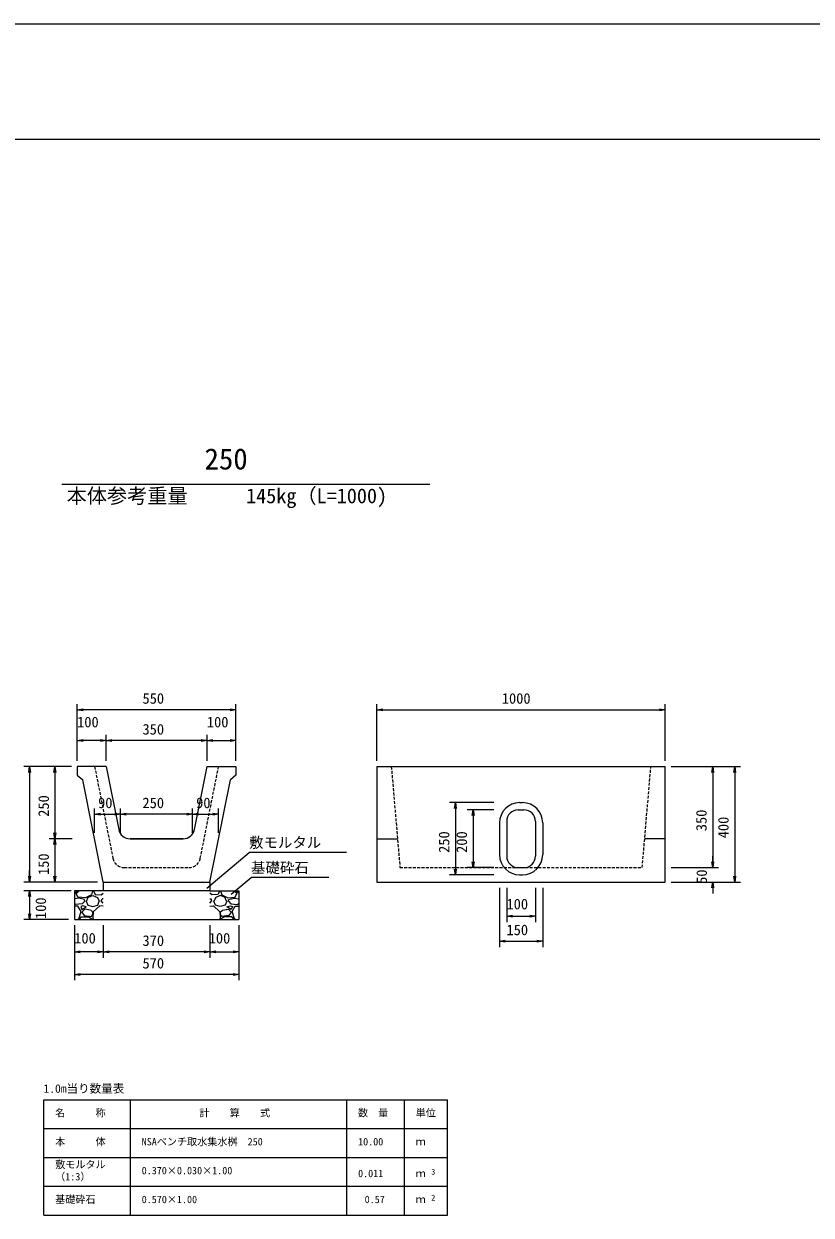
# Model space of a CAD drawing. Units: millimetres on the paper. Extents: x 0 to 841, y 0 to 594.
# Drawn here: x 214.2 to 350.7, y 388 to 594.4 of the extents above; entities that cross this region are included whole.
import ezdxf
from ezdxf.enums import TextEntityAlignment as Align

# ---------------------------------------------------------------- set-up
doc = ezdxf.new("R2010")
doc.units = ezdxf.units.MM
doc.linetypes.add('USER1', pattern=[0.75, 0.5, -0.25])
doc.linetypes.add('USER2', pattern=[0.375, 0.25, -0.125])
for name, color, linetype, lineweight in [('0_2', 7, 'Continuous', 18), ('D-MTR-FRAM（材料表図枠）', 2, 'Continuous', 18), ('D-STR-DIM（寸法）', 7, 'Continuous', 18), ('D-STR-HTXT（旗揚げ）', 7, 'Continuous', 18), ('D-STR-STRn（構造物）', 7, 'Continuous', 18), ('D-STR-TXT（文字）', 7, 'USER2', 18), ('D-STR（構造物外形線）', 1, 'Continuous', 18), ('D-TTL(外枠）', 2, 'Continuous', 18), ('DEFPOINTS_3', 8, 'Continuous', 18)]:
    doc.layers.add(name, color=color, linetype=linetype, lineweight=lineweight)
doc.layers.add('D-MTR-TXT(文字列）', color=7, linetype='Continuous')
doc.layers.add('D-TTL-TXT（文字）', color=7, linetype='Continuous')
doc.styles.add('ＭＳ ゴシック', font='')
doc.styles.get('ＭＳ ゴシック').set_extended_font_data('MS Gothic')

msp = doc.modelspace()

# ---------------------------------------------------------------- linework, layer by layer
at = {"layer": '0_2'}
for p, q in [((223.503, 475.513), (224.503, 475.68)), ((224.503, 475.346), (223.503, 475.513)), ((223.503, 475.513), (224.503, 475.513)), ((250.003, 475.68), (251.003, 475.513)), ((251.003, 475.513), (250.003, 475.346)), ((251.003, 475.513), (250.003, 475.513)), ((275.446, 475.513), (276.446, 475.68)), ((276.446, 475.346), (275.446, 475.513)), ((275.446, 475.513), (276.446, 475.513)), ((324.446, 475.68), (325.446, 475.513)), ((325.446, 475.513), (324.446, 475.346)), ((325.446, 475.513), (324.446, 475.513)), ((223.503, 470.171), (224.503, 470.337)), ((224.503, 470.004), (223.503, 470.171)), ((223.503, 470.171), (224.503, 470.171)), ((227.503, 470.337), (228.503, 470.171)), ((228.503, 470.171), (227.503, 470.004)), ((228.503, 470.171), (227.503, 470.171)), ((228.503, 470.171), (229.503, 470.337)), ((229.503, 470.004), (228.503, 470.171)), ((228.503, 470.171), (229.503, 470.171)), ((245.003, 470.337), (246.003, 470.171)), ((246.003, 470.171), (245.003, 470.004)), ((246.003, 470.171), (245.003, 470.171)), ((246.003, 470.171), (247.003, 470.337)), ((247.003, 470.004), (246.003, 470.171)), ((246.003, 470.171), (247.003, 470.171)), ((250.003, 470.337), (251.003, 470.171)), ((251.003, 470.171), (250.003, 470.004)), ((251.003, 470.171), (250.003, 470.171)), ((215.075, 464.671), (215.242, 465.671)), ((215.242, 465.671), (215.409, 464.671)), ((215.242, 465.671), (215.242, 464.671)), ((219.465, 464.671), (219.632, 465.671)), ((219.632, 465.671), (219.798, 464.671)), ((219.632, 465.671), (219.632, 464.671)), ((333.493, 464.671), (333.659, 465.671)), ((333.659, 465.671), (333.826, 464.671)), ((333.659, 465.671), (333.659, 464.671)), ((337.305, 464.671), (337.472, 465.671)), ((337.472, 465.671), (337.638, 464.671)), ((337.472, 465.671), (337.472, 464.671)), ((288.884, 458.421), (289.05, 459.421)), ((289.05, 459.421), (289.217, 458.421)), ((289.05, 459.421), (289.05, 458.421)), ((226.503, 457.418), (227.503, 457.584)), ((227.503, 457.251), (226.503, 457.418)), ((226.503, 457.418), (227.503, 457.418)), ((230.003, 457.584), (231.003, 457.418)), ((231.003, 457.418), (230.003, 457.251)), ((231.003, 457.418), (230.003, 457.418)), ((231.003, 457.418), (232.003, 457.584)), ((232.003, 457.251), (231.003, 457.418)), ((231.003, 457.418), (232.003, 457.418)), ((242.503, 457.584), (243.503, 457.418)), ((243.503, 457.418), (242.503, 457.251)), ((243.503, 457.418), (242.503, 457.418)), ((243.503, 457.418), (244.503, 457.584)), ((244.503, 457.251), (243.503, 457.418)), ((243.503, 457.418), (244.503, 457.418)), ((247.003, 457.584), (248.003, 457.418)), ((248.003, 457.418), (247.003, 457.251)), ((248.003, 457.418), (247.003, 457.418)), ((291.951, 457.171), (292.118, 458.171)), ((292.118, 458.171), (292.285, 457.171)), ((292.118, 458.171), (292.118, 457.171)), ((219.632, 453.171), (219.465, 454.171)), ((219.798, 454.171), (219.632, 453.171)), ((219.632, 453.171), (219.632, 454.171)), ((219.465, 452.171), (219.632, 453.171)), ((219.632, 453.171), (219.798, 452.171)), ((219.632, 453.171), (219.632, 452.171)), ((289.05, 446.921), (288.884, 447.921)), ((289.217, 447.921), (289.05, 446.921)), ((289.05, 446.921), (289.05, 447.921)), ((292.118, 448.171), (291.951, 449.171)), ((292.285, 449.171), (292.118, 448.171)), ((292.118, 448.171), (292.118, 449.171)), ((333.659, 448.171), (333.493, 449.171)), ((333.659, 448.171), (333.493, 449.171)), ((333.826, 449.171), (333.659, 448.171)), ((333.659, 448.171), (333.659, 449.171)), ((333.826, 449.171), (333.659, 448.171)), ((333.659, 448.171), (333.659, 449.171)), ((215.242, 445.671), (215.075, 446.671)), ((215.242, 445.671), (215.075, 446.671)), ((215.409, 446.671), (215.242, 445.671)), ((215.242, 445.671), (215.242, 446.671)), ((215.409, 446.671), (215.242, 445.671)), ((215.242, 445.671), (215.242, 446.671)), ((219.632, 445.671), (219.465, 446.671)), ((219.798, 446.671), (219.632, 445.671)), ((219.632, 445.671), (219.632, 446.671)), ((337.472, 445.671), (337.305, 446.671)), ((337.638, 446.671), (337.472, 445.671)), ((337.472, 445.671), (337.472, 446.671)), ((215.075, 443.171), (215.242, 444.171)), ((215.075, 443.171), (215.242, 444.171)), ((215.242, 444.171), (215.409, 443.171)), ((215.242, 444.171), (215.242, 443.171)), ((215.242, 444.171), (215.409, 443.171)), ((215.242, 444.171), (215.242, 443.171)), ((333.493, 444.671), (333.659, 445.671)), ((333.659, 445.671), (333.826, 444.671)), ((333.659, 445.671), (333.659, 444.671)), ((215.242, 439.171), (215.075, 440.171)), ((215.409, 440.171), (215.242, 439.171)), ((215.242, 439.171), (215.242, 440.171)), ((297.946, 439.745), (298.946, 439.912)), ((298.946, 439.578), (297.946, 439.745)), ((297.946, 439.745), (298.946, 439.745)), ((301.946, 439.912), (302.946, 439.745)), ((302.946, 439.745), (301.946, 439.578)), ((302.946, 439.745), (301.946, 439.745)), ((296.696, 435.413), (297.696, 435.58)), ((303.196, 435.58), (304.196, 435.413)), ((223.003, 433.559), (224.003, 433.726)), ((224.003, 433.393), (223.003, 433.559)), ((223.003, 433.559), (224.003, 433.559)), ((227.003, 433.726), (228.003, 433.559)), ((228.003, 433.559), (227.003, 433.393)), ((228.003, 433.559), (227.003, 433.559)), ((228.003, 433.559), (229.003, 433.726)), ((229.003, 433.393), (228.003, 433.559)), ((228.003, 433.559), (229.003, 433.559)), ((245.503, 433.726), (246.503, 433.559)), ((246.503, 433.559), (245.503, 433.393)), ((246.503, 433.559), (245.503, 433.559)), ((246.503, 433.559), (247.503, 433.726)), ((247.503, 433.393), (246.503, 433.559)), ((246.503, 433.559), (247.503, 433.559)), ((250.503, 433.726), (251.503, 433.559)), ((251.503, 433.559), (250.503, 433.393)), ((251.503, 433.559), (250.503, 433.559)), ((297.696, 435.246), (296.696, 435.413)), ((296.696, 435.413), (297.696, 435.413)), ((304.196, 435.413), (303.196, 435.246)), ((304.196, 435.413), (303.196, 435.413)), ((223.003, 429.641), (224.003, 429.808)), ((224.003, 429.475), (223.003, 429.641)), ((223.003, 429.641), (224.003, 429.641)), ((250.503, 429.808), (251.503, 429.641)), ((251.503, 429.641), (250.503, 429.475)), ((251.503, 429.641), (250.503, 429.641))]:
    msp.add_line(p, q, dxfattribs=at)
at = {"layer": 'D-MTR-FRAM（材料表図枠）'}
for p, q in [((217.709, 407.955), (287.709, 407.955)), ((217.709, 387.955), (217.709, 407.955)), ((232.709, 387.955), (232.709, 407.955)), ((270.209, 387.955), (270.209, 407.955)), ((280.209, 391.955), (280.209, 407.955)), ((280.209, 387.955), (280.209, 407.955)), ((287.709, 387.955), (287.709, 407.955)), ((217.709, 402.955), (287.709, 402.955)), ((217.709, 397.955), (287.709, 397.955)), ((217.709, 392.955), (287.709, 392.955)), ((217.709, 387.955), (287.709, 387.955))]:
    msp.add_line(p, q, dxfattribs=at)
at = {"layer": 'D-STR-DIM（寸法）'}
for p, q in [((223.503, 466.671), (223.503, 476.513)), ((250.003, 475.513), (224.503, 475.513)), ((251.003, 466.671), (251.003, 476.513)), ((275.446, 466.671), (275.446, 476.513)), ((276.446, 475.513), (324.446, 475.513)), ((325.446, 466.671), (325.446, 476.513)), ((223.503, 466.671), (223.503, 471.171)), ((228.503, 466.671), (228.503, 471.171)), ((228.503, 466.671), (228.503, 471.171)), ((246.003, 466.671), (246.003, 471.171)), ((246.003, 466.671), (246.003, 471.171)), ((251.003, 466.671), (251.003, 471.171)), ((227.503, 470.171), (224.503, 470.171)), ((245.003, 470.171), (229.503, 470.171)), ((247.003, 470.171), (250.003, 470.171)), ((222.503, 465.671), (214.242, 465.671)), ((215.242, 464.671), (215.242, 446.671)), ((222.503, 465.671), (218.632, 465.671)), ((219.632, 464.671), (219.632, 454.171)), ((326.446, 465.671), (334.659, 465.671)), ((326.446, 465.671), (338.472, 465.671)), ((333.659, 464.671), (333.659, 449.171)), ((337.472, 464.671), (337.472, 446.671)), ((226.503, 454.171), (226.503, 458.418)), ((231.003, 456.237), (231.003, 458.418)), ((231.003, 454.171), (231.003, 458.418)), ((243.503, 457.294), (243.503, 458.418)), ((243.503, 454.171), (243.503, 458.418)), ((248.003, 454.171), (248.003, 458.418)), ((295.696, 459.421), (288.05, 459.421)), ((289.05, 458.421), (289.05, 447.921)), ((227.503, 457.418), (230.003, 457.418)), ((242.503, 457.418), (232.003, 457.418)), ((244.503, 457.418), (247.003, 457.418)), ((295.696, 458.171), (291.118, 458.171)), ((292.118, 457.171), (292.118, 449.171)), ((222.59, 453.171), (218.632, 453.171)), ((222.59, 453.171), (218.632, 453.171)), ((219.632, 452.171), (219.632, 446.671)), ((333.659, 449.171), (333.659, 450.171)), ((295.696, 448.171), (291.118, 448.171)), ((326.446, 448.171), (334.659, 448.171)), ((326.446, 448.171), (334.659, 448.171)), ((215.242, 446.671), (215.242, 447.671)), ((295.696, 446.921), (288.05, 446.921)), ((227.003, 445.671), (214.242, 445.671)), ((227.003, 445.671), (214.242, 445.671)), ((222.003, 444.171), (214.242, 444.171)), ((222.453, 444.171), (214.242, 444.171)), ((227.003, 445.671), (218.632, 445.671)), ((296.696, 444.671), (296.696, 434.413)), ((297.946, 444.671), (297.946, 438.745)), ((302.946, 444.671), (302.946, 438.745)), ((304.196, 444.671), (304.196, 434.413)), ((326.446, 445.671), (334.659, 445.671)), ((326.446, 445.671), (338.472, 445.671)), ((333.659, 444.671), (333.659, 443.671)), ((215.242, 443.171), (215.242, 442.171)), ((215.242, 443.171), (215.242, 440.171)), ((298.946, 439.745), (301.946, 439.745)), ((222.003, 439.171), (214.242, 439.171)), ((223.003, 438.171), (223.003, 428.641)), ((223.003, 438.171), (223.003, 432.559)), ((228.003, 438.171), (228.003, 432.559)), ((228.003, 438.171), (228.003, 432.559)), ((246.503, 438.171), (246.503, 432.559)), ((246.503, 438.171), (246.503, 432.559)), ((251.503, 438.171), (251.503, 432.559)), ((251.503, 438.171), (251.503, 428.641)), ((227.003, 433.559), (224.003, 433.559)), ((245.503, 433.559), (229.003, 433.559)), ((247.503, 433.559), (250.503, 433.559)), ((297.696, 435.413), (303.196, 435.413)), ((250.503, 429.641), (224.003, 429.641))]:
    msp.add_line(p, q, dxfattribs=at)
at = {"layer": 'D-STR-HTXT（旗揚げ）'}
for p, q in [((220.817, 514.591), (284.601, 514.591)), ((245.948, 444.636), (253.291, 450.805)), ((270.147, 450.805), (253.291, 450.805)), ((250.187, 443.558), (253.627, 446.441)), ((267.1, 446.441), (253.627, 446.441))]:
    msp.add_line(p, q, dxfattribs=at)
at = {"layer": 'D-STR-STRn（構造物）', "linetype": 'USER1'}
for p, q in [((226.503, 465.671), (229.682, 449.778)), ((244.825, 449.778), (248.003, 465.671)), ((277.946, 465.671), (279.446, 448.171)), ((321.446, 448.171), (322.946, 465.671)), ((231.643, 448.171), (242.864, 448.171)), ((279.446, 448.171), (321.446, 448.171))]:
    msp.add_line(p, q, dxfattribs=at)
at = {"layer": 'D-STR-STRn（構造物）'}
for p, q in [((228.003, 444.171), (223.003, 444.171)), ((223.003, 444.171), (223.003, 439.171)), ((223.003, 443.736), (223.566, 444.171)), ((223.312, 443.619), (223.809, 444.171)), ((226.164, 444.168), (225.964, 443.468)), ((226.334, 444.171), (226.604, 443.53)), ((228.003, 445.671), (228.003, 444.171)), ((246.503, 444.171), (228.003, 444.171)), ((246.503, 445.671), (246.503, 444.171)), ((246.503, 444.171), (251.503, 444.171)), ((248.173, 444.171), (247.903, 443.53)), ((248.343, 444.168), (248.543, 443.468)), ((251.195, 443.619), (250.698, 444.171)), ((251.503, 443.736), (250.941, 444.171)), ((251.503, 444.171), (251.503, 439.171)), ((223.767, 442.863), (223.003, 442.782)), ((223.211, 441.785), (223.003, 442.011)), ((224.359, 441.871), (223.209, 441.771)), ((223.672, 443.016), (223.322, 443.616)), ((224.909, 442.929), (223.659, 443.029)), ((224.76, 442.621), (223.76, 442.871)), ((224.812, 442.369), (224.362, 441.869)), ((224.813, 442.365), (224.763, 442.615)), ((225.965, 443.465), (224.915, 442.915)), ((225.058, 442.37), (225.358, 441.67)), ((225.111, 442.368), (225.411, 443.068)), ((225.413, 443.068), (226.213, 443.318)), ((226.21, 443.318), (227.01, 443.018)), ((226.609, 443.516), (227.659, 443.466)), ((227.013, 443.017), (227.313, 442.367)), ((227.061, 441.671), (227.311, 442.371)), ((227.661, 442.37), (227.811, 442.77)), ((228.003, 442.011), (227.661, 442.385)), ((227.662, 443.472), (228.003, 443.736)), ((228.003, 442.782), (227.817, 442.763)), ((246.844, 443.472), (246.503, 443.736)), ((246.503, 442.782), (246.69, 442.763)), ((246.503, 442.011), (246.846, 442.385)), ((246.846, 442.37), (246.696, 442.77)), ((247.898, 443.516), (246.848, 443.466)), ((247.494, 443.017), (247.194, 442.367)), ((247.446, 441.671), (247.196, 442.371)), ((248.297, 443.318), (247.497, 443.018)), ((249.094, 443.068), (248.294, 443.318)), ((248.542, 443.465), (249.592, 442.915)), ((249.396, 442.368), (249.096, 443.068)), ((249.449, 442.37), (249.149, 441.67)), ((249.598, 442.929), (250.848, 443.029)), ((249.694, 442.365), (249.744, 442.615)), ((249.695, 442.369), (250.145, 441.869)), ((249.747, 442.621), (250.747, 442.871)), ((250.148, 441.871), (251.298, 441.771)), ((250.74, 442.863), (251.503, 442.782)), ((250.835, 443.016), (251.185, 443.616)), ((251.296, 441.785), (251.503, 442.011)), ((223.614, 441.463), (223.003, 441.514)), ((224.173, 440.571), (223.623, 441.471)), ((223.763, 439.317), (224.163, 440.567)), ((224.11, 441.418), (224.31, 440.918)), ((224.462, 441.566), (224.112, 441.416)), ((224.31, 440.92), (225.06, 441.37)), ((224.31, 440.47), (224.71, 439.87)), ((224.812, 440.968), (224.312, 440.468)), ((225.064, 441.369), (224.464, 441.569)), ((224.714, 439.866), (225.964, 439.716)), ((225.818, 440.821), (224.818, 440.971)), ((225.358, 441.665), (226.208, 441.415)), ((225.511, 439.63), (226.161, 439.18)), ((226.223, 440.458), (225.823, 440.808)), ((225.964, 439.719), (226.214, 440.169)), ((226.26, 440.521), (226.21, 439.471)), ((226.212, 440.169), (226.212, 440.469)), ((226.215, 441.415), (227.065, 441.665)), ((227.413, 441.568), (226.263, 440.518)), ((228.003, 441.514), (227.414, 441.563)), ((246.503, 441.514), (247.093, 441.563)), ((247.094, 441.568), (248.244, 440.518)), ((248.292, 441.415), (247.442, 441.665)), ((248.247, 440.521), (248.297, 439.471)), ((248.284, 440.458), (248.684, 440.808)), ((248.543, 439.719), (248.293, 440.169)), ((248.295, 440.169), (248.295, 440.469)), ((249.149, 441.665), (248.299, 441.415)), ((248.996, 439.63), (248.346, 439.18)), ((249.793, 439.866), (248.543, 439.716)), ((248.689, 440.821), (249.689, 440.971)), ((249.443, 441.369), (250.043, 441.569)), ((250.197, 440.92), (249.447, 441.37)), ((249.695, 440.968), (250.195, 440.468)), ((250.196, 440.47), (249.796, 439.87)), ((250.045, 441.566), (250.395, 441.416)), ((250.397, 441.418), (250.197, 440.918)), ((250.334, 440.571), (250.884, 441.471)), ((250.744, 439.317), (250.344, 440.567)), ((250.893, 441.463), (251.503, 441.514)), ((223.003, 439.171), (251.503, 439.171)), ((223.566, 439.171), (223.762, 439.322)), ((223.809, 439.171), (224.212, 439.619)), ((224.212, 439.619), (225.512, 439.619)), ((226.204, 439.48), (226.334, 439.171)), ((248.303, 439.48), (248.173, 439.171)), ((250.295, 439.619), (248.995, 439.619)), ((250.698, 439.171), (250.295, 439.619)), ((250.94, 439.171), (250.744, 439.322))]:
    msp.add_line(p, q, dxfattribs=at)
at = {"layer": 'D-STR-STRn（構造物）', "linetype": 'USER1'}
for centre, start, end in [((231.643, 450.171), 191.30993, 270), ((242.864, 450.171), 270, 348.69007)]:
    msp.add_arc(centre, 2, start, end, dxfattribs=at)
at = {"layer": 'D-STR（構造物外形線）'}
for p, q in [((228.503, 465.671), (223.503, 465.671)), ((223.503, 465.671), (223.503, 464.171)), ((228.503, 465.671), (230.682, 454.778)), ((243.825, 454.778), (246.003, 465.671)), ((246.003, 465.671), (251.003, 465.671)), ((251.003, 465.671), (251.003, 464.171)), ((275.446, 465.671), (325.446, 465.671)), ((275.446, 465.671), (275.446, 445.671)), ((325.446, 445.671), (325.446, 465.671)), ((223.503, 464.171), (224.465, 463.364)), ((228.003, 445.671), (224.465, 463.364)), ((246.503, 445.671), (250.042, 463.364)), ((251.003, 464.171), (250.042, 463.364)), ((300.196, 459.421), (300.696, 459.421)), ((297.946, 456.171), (297.946, 450.171)), ((299.946, 458.171), (300.946, 458.171)), ((302.946, 456.171), (302.946, 450.171)), ((296.696, 455.921), (296.696, 450.421)), ((304.196, 455.921), (304.196, 450.421)), ((232.643, 453.171), (241.864, 453.171)), ((241.864, 453.171), (232.643, 453.171)), ((275.446, 453.171), (279.017, 453.171)), ((325.446, 453.171), (321.874, 453.171)), ((299.946, 448.171), (300.946, 448.171)), ((300.196, 446.921), (300.696, 446.921)), ((228.003, 445.671), (246.503, 445.671)), ((275.446, 445.671), (325.446, 445.671))]:
    msp.add_line(p, q, dxfattribs=at)
for centre, radius, start, end in [((300.196, 455.921), 3.5, 90, 180), ((300.696, 455.921), 3.5, 360, 90), ((299.946, 456.171), 2, 90, 180), ((300.946, 456.171), 2, 0, 90), ((232.643, 455.171), 2, 191.30993, 270), ((241.864, 455.171), 2, 270, 348.69007), ((300.196, 450.421), 3.5, 180, 270), ((299.946, 450.171), 2, 180, 270), ((300.696, 450.421), 3.5, 270, 0), ((300.946, 450.171), 2, 270, 0)]:
    msp.add_arc(centre, radius, start, end, dxfattribs=at)
at = {"layer": 'D-TTL(外枠）'}
msp.add_line((23.404, 574.352), (818.404, 574.352), dxfattribs=at)
at = {"layer": 'DEFPOINTS_3'}
msp.add_line((0.404, 594.352), (841.404, 594.352), dxfattribs=at)

# ---------------------------------------------------------------- texts
at = {"layer": 'D-MTR-TXT(文字列）', "style": 'ＭＳ ゴシック'}
for s, height, p in [('本体参考重量', 2.566, (221.648, 510.524)), ('145kg（L=1000)', 2.566, (252.768, 510.524)), ('名\u3000\u3000\u3000称', 1.283, (219.67, 404.657)), ('計\u3000\u3000算\u3000\u3000式', 1.283, (244.674, 404.657)), ('数\u3000量', 1.283, (272.17, 404.657)), ('単位', 1.283, (282.17, 404.657)), ('本\u3000\u3000\u3000体', 1.283, (219.67, 399.657)), ('NSAベンチ取水集水桝\u3000250', 1.283, (234.67, 399.657)), ('10.00', 1.283, (272.184, 399.657)), ('ｍ', 1.283, (282.17, 399.657)), ('敷モルタル', 1.283, (219.67, 395.707)), ('0.370×0.030×1.00', 1.283, (234.67, 394.657)), ('（1:3）', 1.283, (219.67, 393.596)), ('0.011', 1.283, (272.184, 394.157)), ('ｍ', 1.283, (282.17, 394.157)), ('3', 1.026, (284.871, 394.659)), ('基礎砕石', 1.283, (219.67, 389.657)), ('0.570×1.00', 1.283, (234.67, 389.657)), ('0.57', 1.283, (273.321, 389.657)), ('ｍ', 1.283, (282.17, 389.657)), ('2', 1.026, (284.871, 390.159))]:
    msp.add_text(s, height=height, dxfattribs=at).set_placement(p, align=Align.BOTTOM_LEFT)
at = {"layer": 'D-STR-DIM（寸法）', "style": 'ＭＳ ゴシック'}
for s, p in [('550', (234.811, 476.013)), ('1000', (297.102, 476.013)), ('100', (223.472, 471.921)), ('350', (234.811, 470.671)), ('100', (245.972, 471.921)), ('90', (227.11, 457.918)), ('250', (234.804, 457.918)), ('90', (244.11, 457.918)), ('100', (297.914, 440.39)), ('150', (297.914, 435.913)), ('100', (222.972, 434.473)), ('370', (234.811, 434.059)), ('100', (246.287, 434.473)), ('570', (234.811, 430.141))]:
    msp.add_text(s, height=1.833, dxfattribs=at).set_placement(p, align=Align.BOTTOM_LEFT)
for s, p in [('250', (219.132, 456.971)), ('350', (333.159, 454.478)), ('400', (336.972, 453.247)), ('250', (288.55, 450.721)), ('200', (291.618, 450.721)), ('150', (219.132, 446.889)), ('50', (333.221, 445.354)), ('100', (218.636, 439.262))]:
    msp.add_text(s, height=1.833, rotation=90, dxfattribs=at).set_placement(p, align=Align.BOTTOM_LEFT)
at = {"layer": 'D-STR-TXT（文字）', "style": 'ＭＳ ゴシック'}
for s, height, p in [('敷モルタル', 1.833, (253.291, 451.058)), ('基礎砕石', 1.833, (253.627, 446.694)), ('1.0m当り数量表', 1.466, (217.654, 408.718))]:
    msp.add_text(s, height=height, dxfattribs=at).set_placement(p, align=Align.BOTTOM_LEFT)
at = {"layer": 'D-TTL-TXT（文字）', "style": 'ＭＳ ゴシック'}
msp.add_text('250', height=3.666, dxfattribs=at).set_placement((245.565, 516.039), align=Align.BOTTOM_LEFT)

doc.saveas('drawing.dxf')
